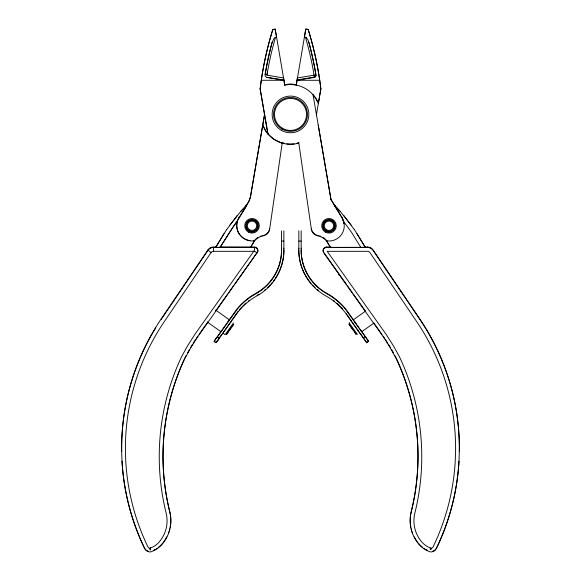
<?xml version="1.0" encoding="UTF-8"?>
<svg xmlns="http://www.w3.org/2000/svg" width="581" height="581" viewBox="0 0 581 581"><rect width="100%" height="100%" fill="white"/><g stroke="black" fill="none" stroke-linecap="round" stroke-linejoin="round"><path stroke-width="0.87" d="M298.837 248.16L298.787 250.288A52.108 52.094 0 0 0 325.665 295.802A63.554 63.54 0 0 1 344.736 311.99L366.691 342.783L368.615 341.236L361.121 330.553M301.183 248.16L301.219 253.069A49.755 49.741 0 0 0 324.401 292.33L326.842 293.768A65.769 65.747 0 0 1 335.847 299.774L336.69 300.457A65.733 65.711 0 0 1 345.165 308.801L368.615 341.425M281.56 249.837L281.48 253.069A49.755 49.741 0 0 1 258.298 292.33L255.865 293.768A65.769 65.747 0 0 0 246.86 299.774L246.01 300.457A65.733 65.711 0 0 0 237.535 308.801L217.447 336.82C211.535 342.165 216.205 345.419 219.364 338.186L237.963 311.99A63.554 63.54 0 0 1 257.042 295.802A52.108 52.094 0 0 0 283.913 250.288L283.869 248.16M280.819 142.679L273.833 139.215L267.797 133.812L260.15 89.147A326.173 326.094 0 0 1 261.13 81.63L261.494 79.118M224.034 233.569L215.747 247.31L250.534 247.39L254.841 240.512A14.953 14.946 0 0 1 263.491 235.806A8.025 8.018 0 0 0 269.642 229.154L282.264 142.643L282.264 143.071L280.972 142.73M320.85 89.147A326.173 326.094 0 0 0 319.87 81.63L319.673 80.272L297.08 80.272L297.414 77.941L314.081 75.167C316.558 73.693 316.398 77.041 314.379 77.367L297.08 80.272L296.252 85.102L305.773 29.05L308.162 29.457A326.173 326.094 0 0 1 319.506 78.689L319.87 81.195A326.173 326.094 0 0 1 320.85 88.711L318.352 103.745L317.262 100.912A29.878 29.871 0 0 0 313.42 95.03M275.002 29.086L276.614 37.206L274.37 37.867L272.104 42.471A366.698 345.637 0 0 0 265.168 74.557L265.161 76.162L266.621 77.367L283.92 80.272L284.748 85.102A29.878 29.871 0 0 1 317.262 101.138M261.327 80.272L283.92 80.272L283.586 77.941L266.919 75.167L267.02 74.55M267.035 74.484L267.434 72.095A321.373 321.293 0 0 1 275.263 38.121L275.532 37.206M266.919 75.167L267.434 72.095M244.913 207.664L249.038 200.852L250.433 196.828L264.624 113.956M238.784 218.107L248.683 201.934L250.28 197.983L264.696 113.767M316.384 115.016L320.85 88.711M430.644 549.517L430.833 548.609L430.841 549.524M272.184 42.195L272.104 42.471A323.254 323.174 0 0 0 265.161 74.281L265.161 74.557M430.448 548.05L430.078 548.943L430.841 549.241L431.044 548.275L429.323 547.556A21.214 21.206 0 0 1 421.915 542.109A32.42 32.413 0 0 1 414.587 514.272L414.892 512.95A234.68 234.622 0 0 0 399.546 356.974L393.569 346.065L386.278 334.591L327.205 251.319L367.606 251.319A3.028 3.028 0 0 1 369.974 252.633L416.606 321.46A226.51 226.452 0 0 1 455.577 451.677L455.213 461.525A226.408 226.35 0 0 1 433.114 546.815L432.976 547.062A2.498 2.498 0 0 1 431.073 548.261L431.073 548.261M246.7 205.783C238.755 218.688 228.667 233.758 220.155 247.39M238.537 218.238L239.285 216.924M214.091 341.425L221.579 330.553M216.009 342.783L216.698 341.534M185.949 355.899L184.831 358.049A230.94 230.882 0 0 0 169.775 511.556A36.175 36.16 0 0 1 170.139 527.33M187.67 352.696L189.457 349.522M207.221 321.968L220.925 331.693L221.492 330.814M231.289 321.17L222.843 333.058L225.145 334.685L233.446 322.963M190.677 347.423L192.551 344.308M215.747 247.31L226.663 229.502M220.155 247.085L232.952 227.033M254.02 240.534L254.601 240.352L250.534 247.39M244.783 207.969L246.344 205.471L240.992 211.099L229.909 225.036M193.19 343.277L195.804 339.188M196.472 338.178L197.83 336.167M257.521 251.965A3.399 3.399 0 0 1 257.18 252.503L197.83 336.631L191.294 346.85L184.831 358.521A230.94 230.882 0 0 0 169.775 512.021A36.175 36.16 0 0 1 161.932 544.477A24.99 24.983 0 0 1 153.21 550.911L150.748 551.921A6.268 6.268 0 0 1 144.516 548.406A230.243 230.185 0 0 1 122.025 461.663L121.669 451.183A230.243 230.185 0 0 1 161.257 318.838L207.94 249.924A6.783 6.783 0 0 1 213.517 247.005L216.19 247.005M161.257 318.838L161.257 319.303L207.94 250.389A6.783 6.783 0 0 1 213.517 247.47L254.5 247.47A3.399 3.399 0 0 1 257.18 252.967L254.906 251.435L253.795 251.319L213.394 251.319A3.028 3.028 0 0 0 211.026 252.633L164.394 321.46A226.51 226.452 0 0 0 125.423 451.677L125.786 461.525A226.408 226.35 0 0 0 147.886 546.815L148.024 547.062A2.498 2.498 0 0 0 149.927 548.261C151.343 553.003 148.315 547.091 151.677 547.556A21.214 21.206 0 0 0 159.085 542.109A32.42 32.413 0 0 0 166.413 514.272L166.108 512.95A234.68 234.622 0 0 1 181.454 356.974L187.431 346.065L194.722 334.591L254.434 250.338L254.5 247.005L219.749 247.005M216.989 341.12L218.492 338.963M228.318 331.722L226.503 334.402L233.765 324.176L229.197 330.473M198.978 334.503L207.787 322.077M226.663 229.633L237.324 215.377M215.667 310.973L227.759 293.95M228.805 292.468L233.533 285.808M234.586 284.327L256.657 253.243M228.297 321.09L237.535 308.351A65.733 65.711 0 0 1 246.01 300.014L246.86 299.324A65.769 65.747 0 0 1 255.865 293.318L258.298 291.88A49.755 49.741 0 0 0 281.48 252.619M218.928 338.353L221.949 334.097M231.761 320.269L237.963 311.539M228.13 321.431L228.805 320.523M233.46 226.358L236.518 222.305M220.925 331.693L229.364 319.804L215.66 310.08M240.992 211.237L246.344 205.609M334.3 206.001L334.656 205.471L334.3 205.783M365.602 311.104L353.335 319.804L357.555 325.912L361.774 331.693L374.041 322.992M363.336 338.186L365.253 336.82M366.691 342.783L368.615 341.236M150 548.261L150.552 548.05M319.499 79.118A369.589 348.368 0 0 0 308.162 29.464L305.766 29.086L304.386 37.206L306.085 37.424M296.252 143.522L298.736 142.861M254.02 240.904L254.601 240.352M297.08 79.946L314.379 77.07A1.888 1.888 0 0 0 315.933 74.898L315.839 74.281A323.254 323.174 0 0 0 308.896 42.471L307.872 39.697L306.042 37.438M215.747 247.172L216.335 247.128M356.966 233.569L365.253 247.31L330.466 247.39L326.159 240.512A14.953 14.946 0 0 0 317.509 235.806A8.025 8.018 0 0 1 311.358 229.154L298.736 142.643L298.736 143.071L296.252 143.732A29.878 29.871 0 0 1 268.088 134.175L265.699 131.081L262.75 125.343M281.516 241.071L283.869 241.071M298.837 241.071L301.183 241.071M323.341 251.682A3.399 3.399 0 0 1 326.5 247.005L330.952 247.005M364.81 247.005L367.482 247.005A6.783 6.783 0 0 1 373.06 249.924L419.743 318.838A230.243 230.185 0 0 1 459.331 451.183L458.975 461.663A230.243 230.185 0 0 1 436.484 548.406A6.268 6.268 0 0 1 430.252 551.921L427.79 550.911A24.99 24.983 0 0 1 419.068 544.477A36.175 36.16 0 0 1 411.225 512.021A230.94 230.882 0 0 0 396.169 358.521L389.706 346.85L383.169 336.631L323.82 252.967A3.399 3.399 0 0 1 326.5 247.47L326.5 247.005M326.5 247.47L367.482 247.47A6.783 6.783 0 0 1 373.06 250.389L419.743 319.303A230.243 230.185 0 0 1 459.331 451.648M364.665 247.128L365.253 247.172M283.92 79.946L266.621 77.367M313.021 94.572L330.996 199.77L342.216 218.107A15.288 15.28 0 0 1 326.98 240.904L326.399 240.352L326.98 240.534M282.264 142.853L284.748 143.514M208.354 250.171L207.94 249.924L211.026 252.633M217.447 336.82L219.364 338.186M214.091 341.236L216.009 342.594M340.008 211.237L334.656 205.609L342.216 218.042L344.134 223.692L343.102 219.836M359.857 333.058L351.418 321.17M343.676 215.377L354.337 229.633M343.72 221.666L351.214 231.826L360.845 247.39M268.088 133.957L265.699 130.863L262.75 125.118M272.838 29.457A326.173 326.094 0 0 0 261.494 78.689L261.13 81.195A326.173 326.094 0 0 0 260.15 88.711L267.979 133.841M349.682 323.515L349.116 322.804L357.409 334.445M351.091 225.036L340.008 211.099L334.656 205.471L336.217 207.969M324.343 253.243L346.414 284.327M347.467 285.808L352.195 292.468M353.241 293.95L365.333 310.973M374.258 323.559L382.022 334.503M353.371 319.637L345.165 308.351A65.733 65.711 0 0 0 336.69 300.014L335.847 299.324A65.769 65.747 0 0 0 326.842 293.318L324.401 291.88A49.755 49.741 0 0 1 301.219 252.619L301.14 249.837M354.926 321.816L355.957 323.276M346.291 313.718L351.454 320.995M360.235 333.371L365.71 341.12M357.918 326.101L358.644 327.132M353.509 330.473L348.941 324.176L356.197 334.402L354.381 331.722M366.001 341.534L366.691 342.594M383.169 336.167L384.528 338.178M338.578 274.225L339.101 275.002M361.208 330.814L361.774 331.693M385.196 339.188L387.81 343.277M354.337 229.502L365.253 247.31M318.25 125.126L330.996 199.334L336.138 207.737M341.715 216.924L342.463 218.238M326.399 240.418L330.466 247.39M388.449 344.308L390.323 347.423M391.543 349.522L393.33 352.696M395.051 355.899L396.169 358.049A230.94 230.882 0 0 1 411.225 511.556A36.175 36.16 0 0 0 410.861 527.33M305.468 37.206L305.737 38.121A322.063 321.983 0 0 1 313.108 69.531L314.379 77.367M308.816 42.195L308.896 42.471A366.698 345.637 0 0 1 315.832 74.557L315.933 75.181M319.506 79.118L319.673 80.272M281.516 248.16L281.56 250.288M213.517 247.114L213.554 251.319M367.482 247.005L367.482 247.47M330.996 199.334L330.996 199.77M311.358 229.154L311.358 228.718A8.025 8.018 0 0 0 312.89 232.378M301.183 230.853L301.183 248.61M298.837 230.853L298.837 248.61M284.748 85.102L275.227 29.05L272.838 29.464A369.589 348.368 0 0 0 261.501 79.118M283.869 230.853L283.869 248.61M281.516 230.853L281.516 248.61M269.642 229.154L269.642 228.718A8.025 8.018 0 0 1 268.11 232.378M260.15 88.711L260.15 89.147M250.433 196.828L250.433 197.264M248.683 201.498L248.683 201.934M239.292 309.913A63.554 63.54 0 0 1 241.384 307.56M242.103 306.804A63.554 63.54 0 0 1 242.836 306.056M243.584 305.315A63.554 63.54 0 0 1 245.901 303.18M248.319 301.169A63.554 63.54 0 0 1 249.147 300.522M283.913 249.837A52.108 52.094 0 0 1 283.288 257.826M283.165 258.545A52.108 52.094 0 0 1 280.979 267.013M280.732 267.696A52.108 52.094 0 0 1 278.742 272.402M278.422 273.055A52.108 52.094 0 0 1 275.125 278.727M274.297 279.926A52.108 52.094 0 0 1 273.433 281.102M272.54 282.257A52.108 52.094 0 0 1 271.145 283.942M270.172 285.024A52.108 52.094 0 0 1 267.609 287.624M265.437 289.57A52.108 52.094 0 0 1 264.304 290.493M258.93 294.255A52.108 52.094 0 0 1 257.042 295.351M158.998 546.866A24.99 24.983 0 0 0 161.932 544.012A36.175 36.16 0 0 0 162.862 542.901M158.649 547.149A24.99 24.983 0 0 1 158.286 547.433M157.182 548.232A24.99 24.983 0 0 1 156.035 548.972M155.243 549.43A24.99 24.983 0 0 1 154.844 549.648M154.444 549.858A24.99 24.983 0 0 1 153.624 550.258M121.669 451.648A230.243 230.185 0 0 1 155.817 327.72M130.551 511.309A230.243 230.185 0 0 0 144.516 547.941A6.268 6.268 0 0 0 144.8 548.457M130.318 510.51A230.243 230.185 0 0 1 122.025 461.191M254.819 247.019A3.399 3.399 0 0 1 257.659 251.682M267.863 232.69A8.025 8.018 0 0 1 267.594 232.996M267.318 233.286A8.025 8.018 0 0 1 267.02 233.555M266.715 233.816A8.025 8.018 0 0 1 266.396 234.056M265.72 234.492A8.025 8.018 0 0 1 265.372 234.688M264.638 235.014A8.025 8.018 0 0 1 263.876 235.269M254.841 240.076A14.953 14.946 0 0 1 255.669 239.234M256.105 238.842A14.953 14.946 0 0 1 258 237.44M260.099 236.351A14.953 14.946 0 0 1 260.644 236.133M261.762 235.763A14.953 14.946 0 0 1 262.336 235.61M148.431 551.238A6.268 6.268 0 0 1 147.872 551.049M147.342 550.81A6.268 6.268 0 0 1 145.119 548.943M169.826 528.746A36.175 36.16 0 0 1 169.456 530.141M169.035 531.521A36.175 36.16 0 0 1 168.555 532.886M166.798 536.851A36.175 36.16 0 0 1 163.748 541.761M254.02 240.839A15.288 15.28 0 0 1 238.784 218.042M284.588 84.703A29.878 29.871 0 0 1 296.252 84.673M298.692 142.926A29.878 29.871 0 0 1 296.412 143.478M294.095 143.856A29.878 29.871 0 0 1 286.905 143.856M284.588 143.478A29.878 29.871 0 0 1 282.308 142.926M284.588 84.913A29.878 29.871 0 0 1 296.412 84.913M250.026 240.534A15.288 15.28 0 0 1 248.712 240.302M248.065 240.142A15.288 15.28 0 0 1 246.794 239.742M246.17 239.503A15.288 15.28 0 0 1 244.376 238.617M243.809 238.268A15.288 15.28 0 0 1 239.895 234.68M239.503 234.143A15.288 15.28 0 0 1 238.166 231.841M237.898 231.231A15.288 15.28 0 0 1 237.44 229.974M237.259 229.335A15.288 15.28 0 0 1 237.099 222.073M333.552 300.522A63.554 63.54 0 0 1 334.38 301.169M336.798 303.18A63.554 63.54 0 0 1 339.115 305.315M339.863 306.056A63.554 63.54 0 0 1 340.597 306.804M341.316 307.56A63.554 63.54 0 0 1 342.725 309.121M318.395 290.493A52.108 52.094 0 0 1 317.27 289.57M315.091 287.624A52.108 52.094 0 0 1 312.527 285.024M311.082 283.383A52.108 52.094 0 0 1 306.783 277.5M306.398 276.883A52.108 52.094 0 0 1 301.967 267.696M301.721 267.013A52.108 52.094 0 0 1 298.787 249.837M427.376 550.258A24.99 24.983 0 0 1 426.556 549.858M426.156 549.648A24.99 24.983 0 0 1 425.757 549.43M424.965 548.972A24.99 24.983 0 0 1 423.818 548.232M422.714 547.433A24.99 24.983 0 0 1 422.351 547.149M422.002 546.866A24.99 24.983 0 0 1 419.068 544.012A36.175 36.16 0 0 1 418.138 542.901M458.975 461.191A230.243 230.185 0 0 1 450.682 510.51M450.449 511.309A230.243 230.185 0 0 1 436.484 547.941A6.268 6.268 0 0 1 436.2 548.457M323.82 252.503A3.399 3.399 0 0 1 323.479 251.965M317.124 235.269A8.025 8.018 0 0 1 316.362 235.014M315.628 234.688A8.025 8.018 0 0 1 315.28 234.492M314.604 234.056A8.025 8.018 0 0 1 314.285 233.816M313.98 233.555A8.025 8.018 0 0 1 313.682 233.286M313.406 232.996A8.025 8.018 0 0 1 313.137 232.69M318.664 235.61A14.953 14.946 0 0 1 319.238 235.763M320.356 236.133A14.953 14.946 0 0 1 320.901 236.351M323 237.44A14.953 14.946 0 0 1 324.895 238.842M325.331 239.234A14.953 14.946 0 0 1 326.159 240.076M435.881 548.943A6.268 6.268 0 0 1 433.658 550.81M433.128 551.049A6.268 6.268 0 0 1 432.569 551.238M417.252 541.761A36.175 36.16 0 0 1 414.202 536.851M412.445 532.886A36.175 36.16 0 0 1 411.965 531.521M411.544 530.141A36.175 36.16 0 0 1 411.174 528.746M248.377 232.088A7.292 7.292 0 0 0 259.315 225.777A7.292 7.292 0 0 0 248.377 219.465A7.292 7.292 0 0 0 248.377 232.088M249.67 229.822A4.706 4.699 0 0 0 256.722 225.748A4.706 4.699 0 0 0 249.67 221.681A4.706 4.699 0 0 0 249.67 229.822M248.85 231.296A6.347 6.347 0 0 0 258.371 225.798A6.347 6.347 0 0 0 248.85 220.301A6.347 6.347 0 0 0 248.85 231.296M248.581 230.279A5.643 5.643 0 0 0 257.623 226.532A5.643 5.643 0 0 0 249.859 220.584A5.643 5.643 0 0 0 248.581 230.279M282.497 128.278A16.007 15.999 0 0 0 306.507 114.421A16.007 15.999 0 0 0 282.497 100.564A16.007 15.999 0 0 0 282.497 128.278M325.331 232.088A7.292 7.292 0 0 0 336.268 225.777A7.292 7.292 0 0 0 325.331 219.465A7.292 7.292 0 0 0 325.331 232.088M281.327 130.304A18.345 18.338 0 0 0 308.845 114.421A18.345 18.338 0 0 0 281.327 98.538A18.345 18.338 0 0 0 281.327 130.304M282.025 129.069A16.951 16.943 0 0 0 307.451 114.392A16.951 16.943 0 0 0 282.025 99.721A16.951 16.943 0 0 0 282.025 129.069M326.624 229.851A4.706 4.699 0 0 0 333.683 225.777A4.706 4.699 0 0 0 326.624 221.702A4.706 4.699 0 0 0 326.624 229.851M325.803 231.296A6.347 6.347 0 0 0 335.324 225.798A6.347 6.347 0 0 0 325.803 220.301A6.347 6.347 0 0 0 325.803 231.296M326.159 230.686A5.643 5.643 0 0 0 334.627 225.798A5.643 5.643 0 0 0 326.159 220.911A5.643 5.643 0 0 0 326.159 230.686"/></g></svg>
